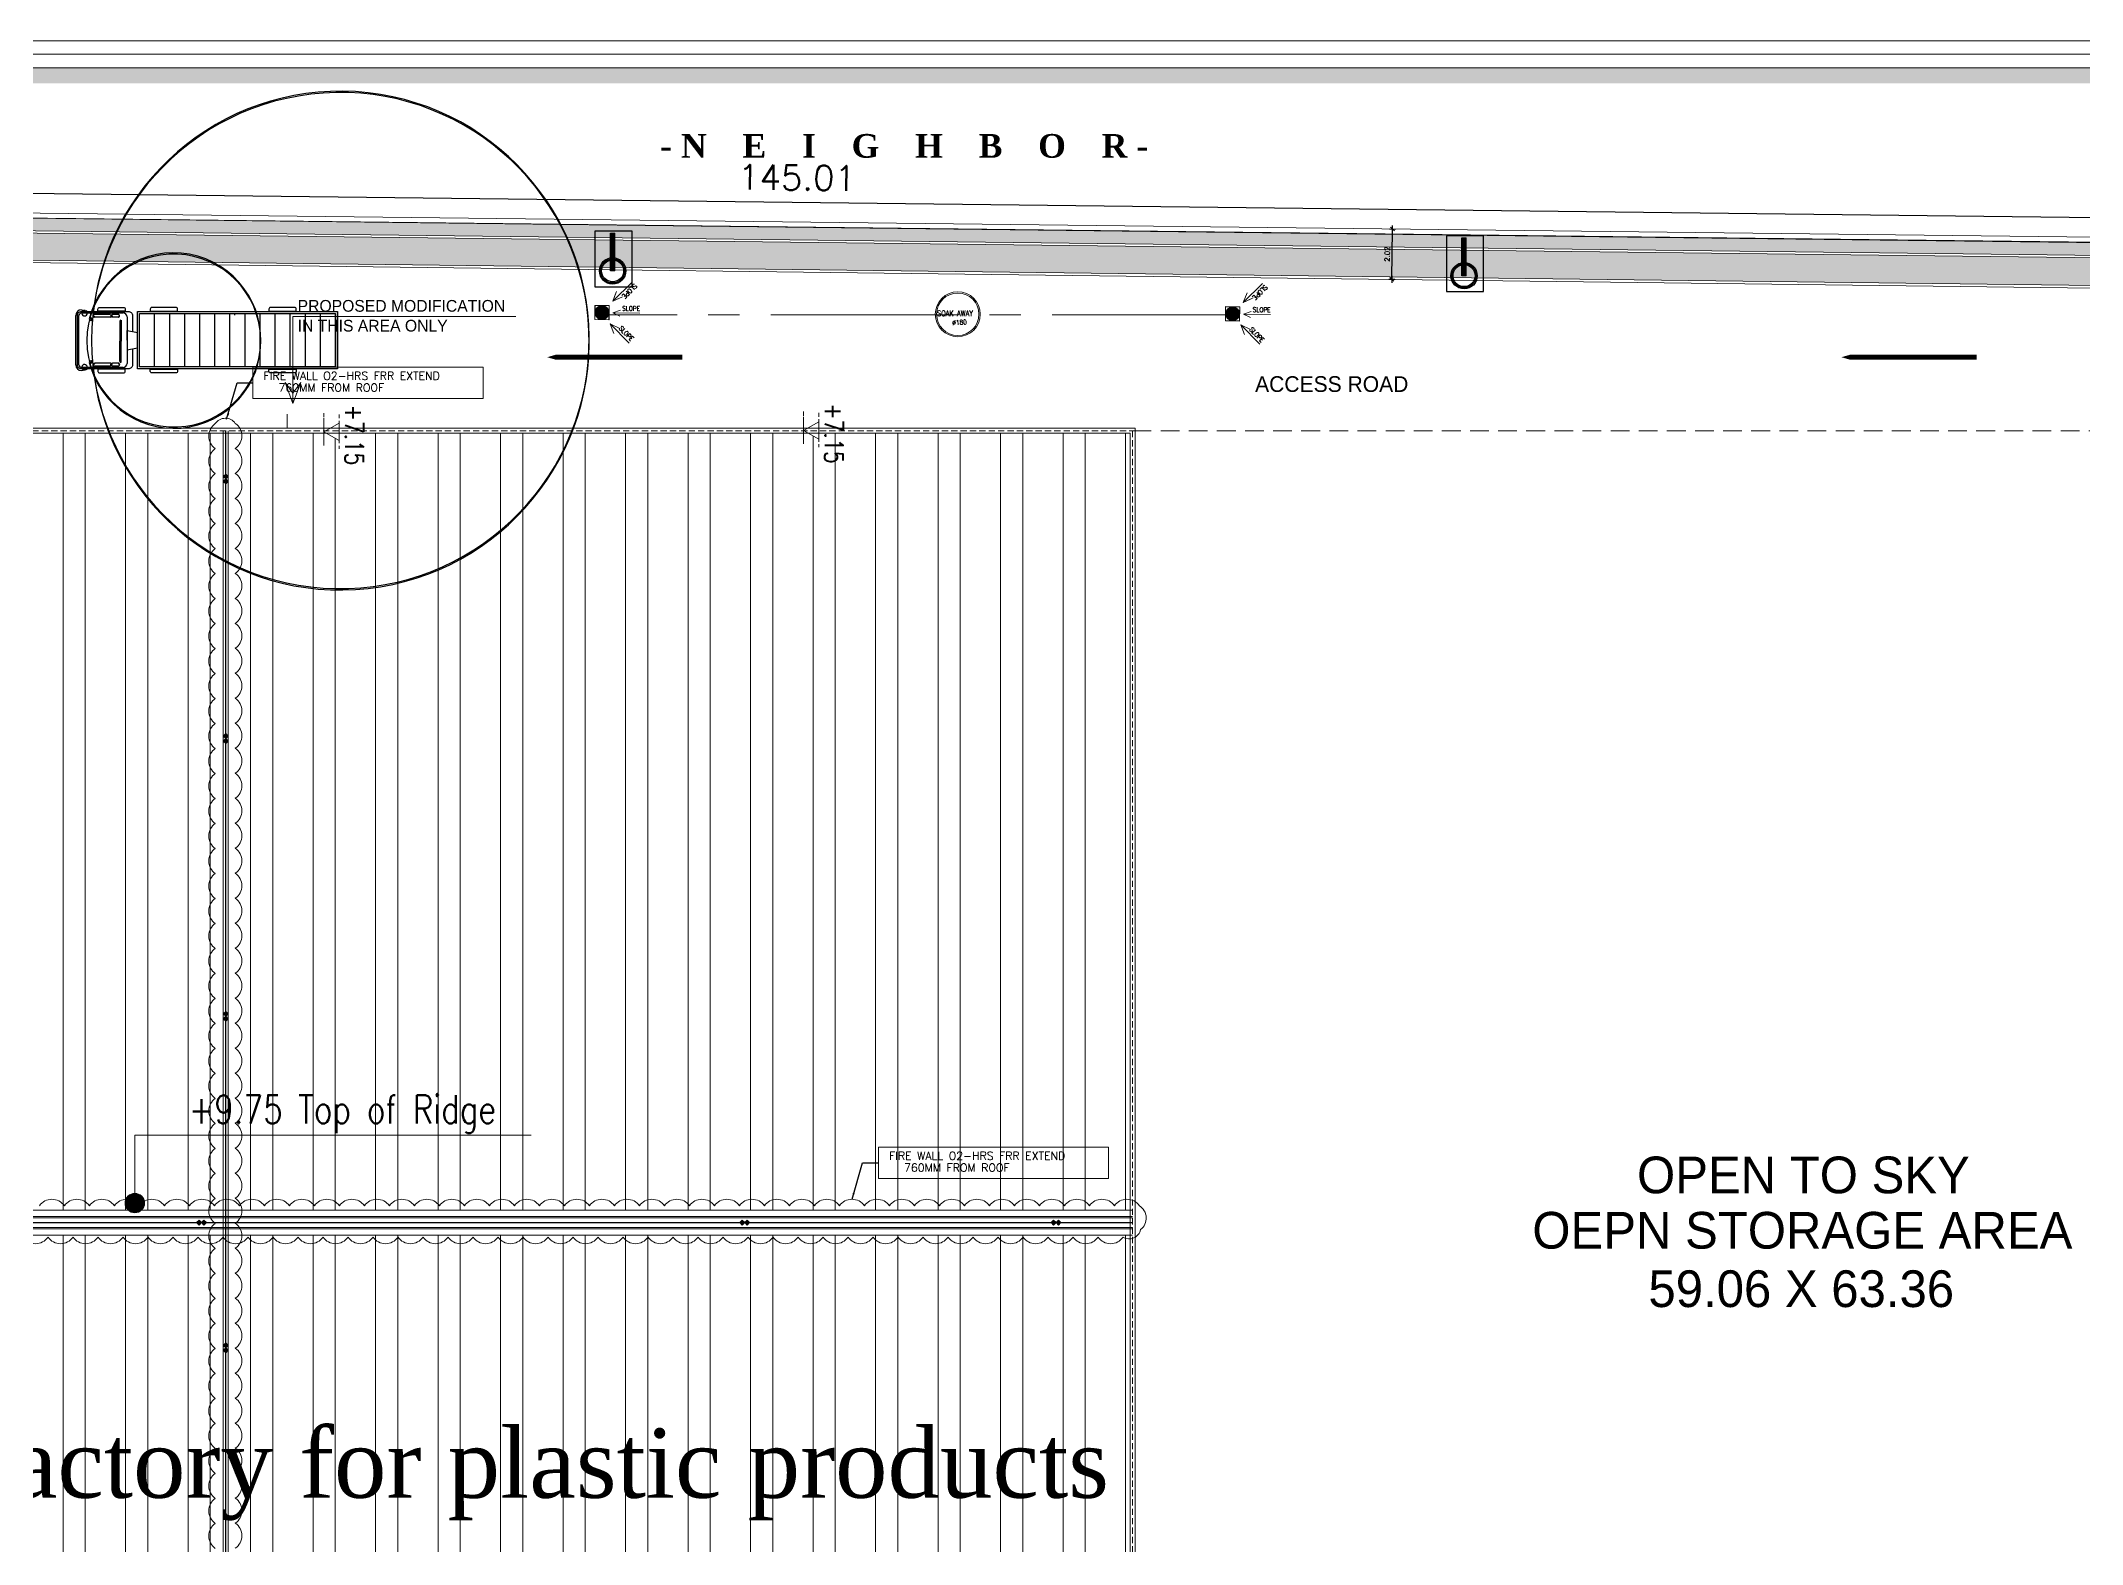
# Model space of a CAD drawing. Header units: inches. Extents: x -68096 to 69834, y -16833 to 17650.
# Drawn here: x 810.8 to 892.5, y 365.9 to 426.1 of the extents above; entities that cross this region are included whole.
import ezdxf
from ezdxf.enums import TextEntityAlignment as Align

# ---------------------------------------------------------------- set-up
doc = ezdxf.new("R2010")
doc.units = ezdxf.units.IN
doc.header["$MEASUREMENT"] = 0
doc.linetypes.add('CENTER2', pattern=[1.125, 0.75, -0.125, 0.125, -0.125])
doc.linetypes.add('HIDDEN', pattern=[0.375, 0.25, -0.125])
for name, color, linetype in [('-FR-TEXT', 1, 'Continuous'), ('02910CR', 4, 'Continuous'), ('A-TEXT', 3, 'Continuous'), ('A_FIXTURE', 9, 'Continuous'), ('A_ROOM_NAME', 2, 'Continuous'), ('DIEN HOA', 111, 'Continuous'), ('DIM18', 40, 'Continuous'), ('Hatch', 8, 'Continuous'), ('LEVEL', 1, 'Continuous'), ('LIGHT', 4, 'Continuous'), ('SEC1', 3, 'Continuous'), ('TEXT', 23, 'Continuous'), ('TILES', 1, 'Continuous'), ('W', 7, 'Continuous'), ('WALL2', 2, 'Continuous'), ('WIN', 1, 'Continuous')]:
    doc.layers.add(name, color=color, linetype=linetype)
for name, color, linetype, lineweight in [('FIRE EMERGENCY LIGHT', 211, 'Continuous', 30), ('FPS', 172, 'Continuous', 60), ('PEN30', 35, 'Continuous', 13), ('PEN45', 7, 'Continuous', 50), ('WALL', 41, 'Continuous', 40)]:
    doc.layers.add(name, color=color, linetype=linetype, lineweight=lineweight)
doc.styles.add('Browallia', font='')
doc.styles.add('POLE', font='timesbd.ttf', dxfattribs={"height": 0.225})
doc.styles.add('ROMANS', font='romans.shx')
doc.styles.get("Standard").update_dxf_attribs({"font": 'arial.ttf'})
doc.styles.add('STYLE4', font='times.ttf')
doc.styles.add('STYLE6', font='romanc.shx', dxfattribs={"width": 0.6})
doc.styles.get('Browallia').set_extended_font_data('BrowalliaUPC')
doc.dimstyles.new('100', dxfattribs={"dimtxt": 0.2, "dimasz": 0.035, "dimexe": 0, "dimexo": 0, "dimgap": 0.1, "dimtad": 1, "dimzin": 0, "dimdsep": 46, "dimtxsty": 'ROMANS', "dimblk": 'J2', "dimblk1": 'J2', "dimblk2": 'J2', "dimsah": 1, "dimcen": 0, "dimse1": 1, "dimse2": 1, "dimclrd": 1, "dimclre": 1, "dimclrt": 6, "dimadec": 0, "dimazin": 0, "dimtfac": 0.9, "dimtix": 1, "dimtmove": 2, "dimatfit": 3, "dimldrblk": 'J2', "dimfxl": 1, "dimtolj": 1, "dimtzin": 0, "dimarcsym": 0})
doc.dimstyles.get("Standard").update_dxf_attribs({"dimtxt": 0.18, "dimasz": 0.18, "dimexe": 0.18, "dimexo": 0.0625, "dimgap": 0.09, "dimtad": 0, "dimtih": 1, "dimtoh": 1, "dimdec": 4, "dimzin": 0, "dimdsep": 46, "dimtxsty": 'Standard', "dimcen": 0.09, "dimadec": 0, "dimazin": 0, "dimtfac": 1, "dimtdec": 4, "dimtofl": 0, "dimtmove": 0, "dimatfit": 3, "dimfxl": 1, "dimtolj": 1, "dimtzin": 0, "dimarcsym": 0})
pattern_1 = [(90, (-62.3858, -354.2133), (-2.5, 4e-16), []), (90, (-63.2697, -353.3294), (-2.5, 4e-16), [])]

# ---------------------------------------------------------------- blocks, each defined once
blk = doc.blocks.new('rfffff')
at = {"layer": 'W', "linetype": 'ByBlock', "lineweight": 18, "ltscale": 100}
h = blk.add_hatch(dxfattribs=at)
h.set_pattern_fill('LINE', color=256, scale=0.011615, angle=224.30031, style=0)
h.set_pattern_definition([(224.300307, (239663.13444, 378730.593538), (0.025755315, -0.0263921688), [])])
h.paths.add_polyline_path([(239962.26, 378588.355, 1), (239962.253, 378587.792, 1)])
for p, q in [((239962.283, 378589.591), (239962.271, 378588.506)), ((239961.039, 378589.276), (239961.799, 378588.502)), ((239961.8, 378588.501), (239961.414, 378588.655)), ((239961.798, 378588.501), (239961.509, 378588.617)), ((239961.8, 378588.501), (239961.62, 378588.894)), ((239961.798, 378588.501), (239961.664, 378588.796)), ((239962.272, 378588.506), (239962.165, 378588.813)), ((239962.272, 378588.506), (239962.4, 378588.79)), ((239962.7, 378588.403), (239962.888, 378588.793)), ((239962.7, 378588.403), (239963.088, 378588.55)), ((239963.476, 378589.163), (239962.701, 378588.404))]:
    blk.add_line(p, q, dxfattribs=at)
for points in [[(239962.538, 378587.785), (239961.968, 378587.792), (239961.975, 378588.362), (239962.545, 378588.355)], [(239962.534, 378587.789), (239961.972, 378587.796), (239961.979, 378588.358), (239962.541, 378588.351)]]:
    blk.add_lwpolyline(points, close=True, dxfattribs=at)
blk.add_circle((239962.256, 378588.074), 0.281, dxfattribs=at)
at = {"layer": 'W', "linetype": 'ByBlock', "lineweight": 18, "ltscale": 100, "style": 'STYLE6', "width": 0.8}
for rotation, p in [(314.4528, (239961.082, 378589.363)), (89.35267, (239962.184, 378588.879)), (44.35267, (239962.903, 378588.729))]:
    blk.add_text('SLOPE', height=0.1899, rotation=rotation, dxfattribs=at).set_placement(p)
blk = doc.blocks.new('J2')
for p, q in [((-4, 0), (0, 0)), ((-2.19, -2.19), (2.15, 2.15)), ((0, 3.53), (0, -3.59)), ((0, 0), (3.82, 0))]:
    blk.add_line(p, q)
blk = doc.blocks.new('*D23')
at = {"color": 1, "lineweight": -2, "transparency": 16777216}
blk.add_line((864.881, 416.565), (864.904, 418.512), dxfattribs=at)
at = {"layer": 'Defpoints', "color": 0, "transparency": 16777216}
for p in [(864.905, 418.547), (865.485, 418.54), (865.462, 416.523)]:
    blk.add_point(p, dxfattribs=at)
at = {"color": 1, "lineweight": -2, "transparency": 16777216, "xscale": 0.035, "yscale": 0.035, "zscale": 0.035}
for p, rotation in [((864.905, 418.547), 89.32737826545343), ((864.881, 416.53), 269.3273782654534)]:
    blk.add_blockref('J2', p, dxfattribs=dict(at, rotation=rotation))
at = {"color": 6, "lineweight": 0, "transparency": 16777216, "insert": (864.693, 417.541), "char_height": 0.2, "attachment_point": 5, "rotation": 89.32738, "style": 'ROMANS'}
blk.add_mtext('\\A1;2.02', dxfattribs=at)
blk = doc.blocks.new('DFGDFGG')
at = {"layer": 'LIGHT', "linetype": 'Continuous'}
for p, q in [((240239.828, 378686.424), (240241.339, 378686.424)), ((240239.828, 378686.246), (240239.828, 378686.424)), ((240239.828, 378686.379), (240241.339, 378686.379)), ((240239.828, 378686.335), (240241.339, 378686.335)), ((240239.828, 378686.29), (240241.339, 378686.29)), ((240239.828, 378686.246), (240241.339, 378686.246)), ((240241.339, 378686.424), (240241.339, 378686.246))]:
    blk.add_line(p, q, dxfattribs=at)
blk.add_lwpolyline([(240241.417, 378685.558), (240241.417, 378687.042), (240239.192, 378687.042), (240239.192, 378685.558)], close=True, dxfattribs=at)
for radius in [0.528, 0.483, 0.439]:
    blk.add_circle((240239.828, 378686.335), radius, dxfattribs=at)
at = {"layer": 'WALL2', "linetype": 'Continuous'}
blk.add_line((240241.109, 378686.424), (240241.109, 378686.246), dxfattribs=at)
blk = doc.blocks.new('*D20')
at = {"color": 1, "lineweight": -2, "transparency": 16777216}
blk.add_line((913.402, 418.752), (768.753, 420.45), dxfattribs=at)
at = {"layer": 'Defpoints', "color": 0, "transparency": 16777216}
for p in [(768.578, 420.452), (768.568, 419.678), (913.568, 417.975)]:
    blk.add_point(p, dxfattribs=at)
at = {"color": 1, "lineweight": -2, "transparency": 16777216, "xscale": 0.175, "yscale": 0.175, "zscale": 0.175}
for p, rotation in [((768.578, 420.452), 179.3273782654546), ((913.577, 418.75), 359.3273782654546)]:
    blk.add_blockref('J2', p, dxfattribs=dict(at, rotation=rotation))
at = {"color": 6, "lineweight": 0, "transparency": 16777216, "insert": (841.089, 420.601), "char_height": 1, "attachment_point": 5, "rotation": 359.32738, "style": 'ROMANS'}
blk.add_mtext('\\A1;145.01', dxfattribs=at)
blk = doc.blocks.new('CONTAINER')
at = {"layer": '02910CR'}
for p, q in [((-5561, -987), (-5561, 987)), ((-5436, -987), (-5436, 987)), ((-5334, 1214), (-5200, 1191)), ((-5334, 1089), (-3674, 1089)), ((-5175, 1183), (-5098, 1150)), ((-4962, 890), (-4926, 876)), ((-4852, 958), (-4828, 924)), ((-4166, 917), (-4817, 917)), ((-4189, 1035), (-4797, 1035)), ((-4175, 1024), (-4153, 935)), ((-4120, 1020), (-4107, 929)), ((-3873, 1035), (-4106, 1035)), ((-3843, 917), (-4093, 917)), ((-3830, 927), (-3816, 967)), ((-3514, 929), (-3514, -929)), ((4820, 1068), (4820, -1068)), ((-3807, 765), (-3807, -43)), ((-3767, 813), (-3800, 781)), ((-3748, 805), (-3748, -43)), ((-3807, -852), (-3807, -43)), ((-3748, -892), (-3748, -43)), ((-3674, -1089), (-5334, -1089)), ((-5334, -1214), (-5200, -1191)), ((-5175, -1183), (-5098, -1150)), ((-4962, -921), (-4926, -906)), ((-4852, -958), (-4828, -924)), ((-4166, -917), (-4817, -917)), ((-4189, -1035), (-4797, -1035)), ((-4175, -1024), (-4153, -935)), ((-4120, -1020), (-4107, -929)), ((-3873, -1035), (-4106, -1035)), ((-3843, -917), (-4093, -917)), ((-3830, -927), (-3816, -967)), ((-3767, -900), (-3800, -868))]:
    blk.add_line(p, q, dxfattribs=at)
at = {"layer": '02910CR', "color": 124}
for p, q in [((-3015, 1068), (4820, 1068)), ((-3015, -1068), (-3015, 1068)), ((-2412, -1068), (-2412, 1068)), ((-1809, -1068), (-1809, 1068)), ((-1206, -1068), (-1206, 1068)), ((-603, -1068), (-603, 1068)), ((0, -1068), (0, 1068)), ((603, -1068), (603, 1068)), ((1206, -1068), (1206, 1068)), ((1809, -1068), (1809, 1068)), ((2412, -1068), (2412, 1068)), ((3015, -1068), (3015, 1068)), ((3618, -1068), (3618, 1068)), ((4221, -1068), (4221, 1068)), ((4824, -1068), (4824, 1068)), ((4820, -1068), (-3015, -1068))]:
    blk.add_line(p, q, dxfattribs=at)
at = {"layer": '02910CR'}
for points in [[(-5497, -987), (-5497, 987, -0.414214), (-5334, 1150), (-3460, 1150, -0.414214), (-3297, 987), (-3297, 343, -0.414214)], [(-3297, -343), (-3297, -987, -0.414214), (-3460, -1150), (-5334, -1150, -0.414214), (-5497, -987)]]:
    blk.add_lwpolyline(points, format="xyb", dxfattribs=at)
for points in [[(-4680, 1162), (-4680, 1245, -0.414214), (-4616, 1309), (-3652, 1309, -0.414214), (-3589, 1245), (-3589, 1162)], [(-1495, 1162), (-1495, 1245, 0.414214), (-1559, 1309), (-2523, 1309, 0.414214), (-2587, 1245), (-2587, 1162)], [(3256, 1162), (3256, 1245, 0.414214), (3192, 1309), (2228, 1309, 0.414214), (2164, 1245), (2164, 1162)], [(-4680, -1162), (-4680, -1245, 0.414214), (-4616, -1309), (-3652, -1309, 0.414214), (-3589, -1245), (-3589, -1162)], [(-1495, -1162), (-1495, -1245, -0.414214), (-1559, -1309), (-2523, -1309, -0.414214), (-2587, -1245), (-2587, -1162)], [(3256, -1162), (3256, -1245, -0.414214), (3192, -1309), (2228, -1309, -0.414214), (2164, -1245), (2164, -1162)]]:
    blk.add_lwpolyline(points, format="xyb", close=True, dxfattribs=at)
blk.add_lwpolyline([(-3097, 1150), (4903, 1150), (4903, -1150), (-3097, -1150)], close=True, dxfattribs=at)
for points in [[(-3514, 0), (-3514, 383), (-3097, 305)], [(-3514, 0), (-3514, -383), (-3097, -305)]]:
    blk.add_lwpolyline(points, dxfattribs=at)
for centre, radius, start, end in [((-5334, 987), 227, 90, 180), ((-5334, 987), 102, 90, 180), ((-5219, 1081), 111, 66.71707, 80.13418), ((-1644, 11), 3484, 165.89193, 180.42573), ((-4979, 849), 44.8, 67.62651, 165.89193), ((5019, 11), 9952, 175.27445, 180.14905), ((-4943, 834), 44.8, 355.27445, 67.62651), ((-4811, 987), 50.1, 72.86047, 215.86073), ((-4817, 931), 14.1, 214.31398, 270), ((-4189, 1021), 14.1, 10.81399, 90), ((-4166, 931), 14.1, 270, 14.43917), ((-4106, 1021), 14.1, 90, 186.04724), ((-4093, 931), 14.1, 188.12711, 270), ((-3873, 977), 58.4, 349.93417, 90), ((-3843, 931), 14.1, 270, 340.32814), ((-3674, 929), 160, 0, 90), ((-3785, 765), 21.5, 133.97926, 180), ((-3759, 805), 10.9, 0, 133.97926), ((-1644, -41), 3484, 179.57427, 194.10807), ((5019, -41), 9952, 179.85095, 184.72555), ((-5334, -987), 227, 180, 270), ((-5334, -987), 102, 180, 270), ((-5219, -1081), 111, 279.86582, 293.28293), ((-4979, -880), 44.8, 194.10807, 292.37349), ((-4943, -865), 44.8, 292.37349, 4.72555), ((-4811, -987), 50.1, 144.13927, 287.13953), ((-4817, -931), 14.1, 90, 145.68602), ((-4189, -1021), 14.1, 270, 349.18601), ((-4166, -931), 14.1, 345.56083, 90), ((-4106, -1021), 14.1, 173.95276, 270), ((-4093, -931), 14.1, 90, 171.87289), ((-3873, -977), 58.4, 270, 10.06583), ((-3843, -931), 14.1, 19.67186, 90), ((-3785, -852), 21.5, 180, 226.02074), ((-3759, -892), 10.9, 226.02074, 0), ((-3674, -929), 160, 270, 360)]:
    blk.add_arc(centre, radius, start, end, dxfattribs=at)
blk = doc.blocks.new('A$C60917B04')
at = {"layer": 'DIEN HOA', "xscale": 0.5000000237487257, "yscale": 0.4999999946448952, "zscale": 0.5}
blk.add_blockref('CONTAINER', (2781, 654), dxfattribs=at)

msp = doc.modelspace()

# ---------------------------------------------------------------- hatches: boundary and pattern name
at = {"lineweight": 0, "true_color": 0x636466}
h = msp.add_hatch(dxfattribs=at)
h.set_pattern_fill('STEEL', color=251, scale=20, angle=45)
h.set_pattern_definition(pattern_1)
h.paths.add_polyline_path([(854.4082, 410.37368), (841.9556, 410.37368), (841.9556, 410.14422), (841.54974, 410.37368), (822.7686, 410.37368), (822.7686, 410.08422), (822.25662, 410.37368), (780.80726, 410.37368), (780.80726, 409.95241), (780.06213, 410.37368), (778.72845, 410.37368), (778.72845, 379.2948), (814.32925, 379.2948, -0.20371461), (814.20969, 379.57607, -1), (814.99096, 379.57607, -0.20371461), (814.8714, 379.2948), (854.4082, 379.2948)])
h.paths.add_polyline_path([(784.32935, 376.56861), (784.32935, 381.02099), (782.82935, 381.02099), (782.82935, 376.56861)], flags=9)
h.paths.add_polyline_path([(814.31833, 401.49023), (818.81833, 401.49023), (818.81833, 402.99023), (814.31833, 402.99023)], flags=24)
h.paths.add_polyline_path([(842.01308, 411.79686), (842.01308, 408.93327), (843.11716, 408.93327), (843.11716, 411.79686)], flags=9)
h.paths.add_polyline_path([(822.82608, 411.73686), (822.82608, 408.87327), (823.93016, 408.87327), (823.93016, 411.73686)], flags=9)
h.paths.add_polyline_path([(780.86475, 411.60505), (780.86475, 408.74146), (781.96883, 408.74146), (781.96883, 411.60505)], flags=9)
h.paths.add_polyline_path([(815.52064, 381.9954), (830.28271, 381.9954), (830.28271, 384.2782), (815.52064, 384.2782)], flags=24)
h = msp.add_hatch(dxfattribs=at)
h.set_pattern_fill('STEEL', color=251, scale=20, angle=45)
h.set_pattern_definition(pattern_1)
h.paths.add_polyline_path([(854.4082, 378.2948), (778.72845, 378.2948), (778.72845, 347.21592), (792.1808, 347.21592), (792.77342, 347.55096), (792.77342, 347.21592), (832.03744, 347.21592), (832.63007, 347.55096), (832.63007, 347.21592), (854.4082, 347.21592)])
h.paths.add_polyline_path([(784.32935, 376.56861), (784.32935, 381.02099), (782.82935, 381.02099), (782.82935, 376.56861)], flags=9)
h.paths.add_polyline_path([(782.00728, 365.96836), (853.69905, 365.96836), (853.69905, 371.56846), (782.00728, 371.56846)], flags=24)
h.paths.add_polyline_path([(792.8309, 348.51092), (792.8309, 345.64732), (793.93498, 345.64732), (793.93498, 348.51092)], flags=9)
h.paths.add_polyline_path([(832.68755, 348.51092), (832.68755, 345.64732), (833.79163, 345.64732), (833.79163, 348.51092)], flags=9)
at = {"layer": 'FIRE EMERGENCY LIGHT', "lineweight": 0, "true_color": 0x636466}
for points in [[(818.23612, 408.54576), (818.13807, 408.64382), (818.23612, 408.74187), (818.33418, 408.64382)], [(818.23612, 408.34966), (818.33418, 408.44771), (818.23612, 408.54576), (818.13807, 408.44771)], [(818.23612, 398.1596), (818.13807, 398.25766), (818.23612, 398.35571), (818.33418, 398.25766)], [(818.23612, 397.9635), (818.33418, 398.06155), (818.23612, 398.1596), (818.13807, 398.06155)], [(818.23612, 387.04914), (818.13807, 387.14719), (818.23612, 387.24525), (818.33418, 387.14719)], [(818.23612, 386.85303), (818.33418, 386.95108), (818.23612, 387.04914), (818.13807, 386.95108)], [(817.07171, 378.79478), (817.16976, 378.69672), (817.26781, 378.79478), (817.16976, 378.89283)], [(817.26781, 378.79478), (817.36587, 378.89283), (817.46392, 378.79478), (817.36587, 378.69672)], [(838.80002, 378.79478), (838.89807, 378.69672), (838.99612, 378.79478), (838.89807, 378.89283)], [(838.99612, 378.79478), (839.09418, 378.89283), (839.19223, 378.79478), (839.09418, 378.69672)], [(851.25342, 378.79478), (851.35147, 378.69672), (851.44953, 378.79478), (851.35147, 378.89283)], [(851.44953, 378.79478), (851.54758, 378.89283), (851.64563, 378.79478), (851.54758, 378.69672)], [(818.23612, 373.78429), (818.13807, 373.88235), (818.23612, 373.9804), (818.33418, 373.88235)], [(818.23612, 373.58819), (818.33418, 373.68624), (818.23612, 373.78429), (818.13807, 373.68624)]]:
    msp.add_hatch(color=251, dxfattribs=at).paths.add_polyline_path(points)
at = {"layer": 'Hatch', "linetype": 'ByBlock', "lineweight": 0, "ltscale": 0.4, "true_color": 0x636466}
h = msp.add_hatch(dxfattribs=at)
h.set_pattern_fill('AR-HBONE', color=251, scale=0.03, angle=-90, style=0)
h.set_pattern_definition([(315, (-377701.33925, 240303.53826), (0.169705627485, 0), [0.36, -0.12]), (45, (-377701.2544, 240303.45341), (0.169705627485, 0), [0.36, -0.12])])
h.paths.add_polyline_path([(769.26972, 418.96825), (901.14217, 417.39423), (901.21534, 417.64506), (901.25184, 417.90215), (768.76845, 419.47543), (768.7659, 407.87277), (769.27104, 407.87266)])
at = {"layer": 'LEVEL', "lineweight": 0, "true_color": 0x636466}
msp.add_hatch(color=251, dxfattribs=at).paths.add_polyline_path([(814.20969, 379.57607, -1), (814.99096, 379.57607, -1)])
at = {"layer": 'SEC1', "lineweight": 0, "true_color": 0x636466}
h = msp.add_hatch(dxfattribs=at)
h.set_pattern_fill('GRASS', color=251, scale=0.1, angle=-90, style=0)
h.set_pattern_definition([(360, (-377701.33925, 240303.53826), (0.0707106781, 0.0707106781), [0.01875, -0.1226713563]), (315, (-377701.33925, 240303.53826), (0.070710678119, 0.070710678119), [0.01875, -0.08125]), (45, (-377701.33925, 240303.53826), (-0.070710678119, 0.070710678119), [0.01875, -0.08125])])
h.paths.add_polyline_path([(774.63607, 417.74467), (899.55224, 416.20802), (899.78865, 416.23941), (900.10343, 416.33244), (900.36912, 416.46363), (900.7195, 416.7366), (900.94492, 417.0098), (901.10175, 417.29446), (769.36996, 418.86682), (769.36996, 418.22427), (774.63607, 418.22402)])
at = {"layer": 'WIN', "linetype": 'Continuous', "lineweight": 0}
h = msp.add_hatch(color=86, dxfattribs=at)
h.paths.add_polyline_path([(753.52048, 424.99869), (753.52048, 276.80128), (963.30992, 276.80128), (963.30992, 424.99869)])
h.paths.add_polyline_path([(922.89008, 424.37321), (922.89008, 277.45635), (962.68444, 277.45635), (962.68444, 424.37321)], flags=16)
h.paths.add_polyline_path([(922.26459, 277.45635), (754.14633, 277.45635), (754.14633, 424.37321), (922.26459, 424.37321)], flags=16)
h = msp.add_hatch(color=7, dxfattribs=at)
h.paths.add_polyline_path([(753.52048, 424.99869), (753.52048, 276.80128), (963.30992, 276.80128), (963.30992, 424.99869)])
h.paths.add_polyline_path([(922.89008, 424.37321), (922.89008, 277.45635), (962.68444, 277.45635), (962.68444, 424.37321)], flags=16)
h.paths.add_polyline_path([(922.26459, 277.45635), (754.14633, 277.45635), (754.14633, 424.37321), (922.26459, 424.37321)], flags=16)

# ---------------------------------------------------------------- linework, layer by layer
at = {"color": 251, "lineweight": 0, "true_color": 0x636466}
for p, q in [((820.92617, 411.56523), (820.92617, 415.04883)), ((820.92617, 415.04883), (829.83948, 415.04883)), ((820.92617, 411.56523), (820.61209, 412.39857)), ((820.61209, 412.39857), (820.92617, 411.97797)), ((820.92617, 411.56523), (821.24025, 412.39857)), ((821.24025, 412.39857), (820.92617, 411.97797)), ((818.13612, 410.47368), (818.13612, 347.21592)), ((818.33612, 410.47368), (818.33612, 347.21592)), ((854.5082, 378.7948), (778.56845, 378.7948)), ((854.5082, 378.7948), (778.56845, 378.7948))]:
    msp.add_line(p, q, dxfattribs=at)
at = {"color": 1, "lineweight": 0}
msp.add_line((820.69294, 411.1392), (820.69294, 410.57368), dxfattribs=at)
at = {"color": 251, "linetype": 'HIDDEN', "lineweight": 0, "ltscale": 3, "true_color": 0x636466}
msp.add_line((854.5082, 410.47368), (907.5682, 410.47368), dxfattribs=at)
at = {"color": 251, "lineweight": 0, "true_color": 0x636466}
for points in [[(913.5682, 417.97549), (913.5682, 337.9705), (768.56845, 339.6728), (768.56845, 419.67779), (913.5682, 417.97549)], [(769.26972, 403.87266), (769.26972, 418.96825), (901.14217, 417.39423), (901.21534, 417.64506), (901.25184, 417.90215), (768.76845, 419.47543), (768.75767, 370.57171)], [(768.76845, 369.61773), (768.76845, 419.47543), (913.3682, 417.77783), (913.3682, 338.17286), (768.76845, 339.87047), (768.76845, 362.11773)], [(768.96845, 419.47543), (913.5682, 417.77783), (913.5682, 338.17286), (768.96845, 339.87047), (768.96845, 362.11773)], [(769.26972, 403.87266), (769.26972, 418.96825), (901.14217, 417.39423)], [(769.36996, 418.22441), (769.36996, 418.86682), (901.10175, 417.29446)], [(769.36996, 418.22441), (769.36996, 418.86682), (901.10175, 417.29446), (900.94492, 417.0098), (900.7195, 416.7366), (900.36912, 416.46363), (900.10343, 416.33244), (899.78865, 416.23941), (899.55224, 416.20802), (774.63607, 417.74467), (774.63607, 418.22417)], [(774.63607, 418.22417), (774.63607, 417.74467), (899.55224, 416.20802)], [(774.63607, 418.22414), (774.63607, 417.64325), (899.44086, 416.10459)]]:
    msp.add_lwpolyline(points, dxfattribs=at)
for points, format in [([(831.09536, 413.41627, 0, 1.64236, 0), (833.91567, 413.41627, 0.2, 0.2, 0), (836.50165, 413.41627, 0.2, 0.2, 0)], "xyseb"), ([(882.86438, 413.41627, 0, 1.64236, 0), (885.68469, 413.41627, 0.2, 0.2, 0), (888.27067, 413.41627, 0.2, 0.2, 0)], "xyseb"), ([(818.61856, 365.7695, 0.52056705), (818.61856, 366.7695, 0.52056705), (818.61856, 367.7695, 0.52056705), (818.61856, 368.7695, 0.52056705), (818.61856, 369.7695, 0.52056705), (818.61856, 370.7695, 0.52056705), (818.61856, 371.7695, 0.52056705), (818.61856, 372.7695, 0.52056705), (818.61856, 373.7695, 0.52056705), (818.61856, 374.7695, 0.52056705), (818.61856, 375.7695, 0.52056705), (818.61856, 376.7695, 0.52056705), (818.61856, 377.7695, 0.52056705), (818.61856, 378.7695, 0.52056705), (818.61856, 379.7695, 0.52056705), (818.61856, 380.7695, 0.52056705), (818.61856, 381.7695, 0.52056705), (818.61856, 382.7695, 0.52056705), (818.61856, 383.7695, 0.52056705), (818.61856, 384.7695, 0.52056705), (818.61856, 385.7695, 0.52056705), (818.61856, 386.7695, 0.52056705), (818.61856, 387.7695, 0.52056705), (818.61856, 388.7695, 0.52056705), (818.61856, 389.7695, 0.52056705), (818.61856, 390.7695, 0.52056705), (818.61856, 391.7695, 0.52056705), (818.61856, 392.7695, 0.52056705), (818.61856, 393.7695, 0.52056705), (818.61856, 394.7695, 0.52056705), (818.61856, 395.7695, 0.52056705), (818.61856, 396.7695, 0.52056705), (818.61856, 397.7695, 0.52056705), (818.61856, 398.7695, 0.52056705), (818.61856, 399.7695, 0.52056705), (818.61856, 400.7695, 0.52056705), (818.61856, 401.7695, 0.52056705), (818.61856, 402.7695, 0.52056705), (818.61856, 403.7695, 0.52056705), (818.61856, 404.7695, 0.52056705), (818.61856, 405.7695, 0.52056705), (818.61856, 406.7695, 0.52056705), (818.61856, 407.7695, 0.52056705), (818.61856, 408.7695, 0.52056705), (818.61856, 409.7695, 0.52056705), (818.61856, 410.7695, 0.52056705), (817.81494, 410.76115, 0.52056705), (817.81494, 409.76115, 0.52056705), (817.81494, 408.76115, 0.52056705), (817.81494, 407.76115, 0.52056705), (817.81494, 406.76115, 0.52056705), (817.81494, 405.76115, 0.52056705), (817.81494, 404.76115, 0.52056705), (817.81494, 403.76115, 0.52056705), (817.81494, 402.76115, 0.52056705), (817.81494, 401.76115, 0.52056705), (817.81494, 400.76115, 0.52056705), (817.81494, 399.76115, 0.52056705), (817.81494, 398.76115, 0.52056705), (817.81494, 397.76115, 0.52056705), (817.81494, 396.76115, 0.52056705), (817.81494, 395.76115, 0.52056705), (817.81494, 394.76115, 0.52056705), (817.81494, 393.76115, 0.52056705), (817.81494, 392.76115, 0.52056705), (817.81494, 391.76115, 0.52056705), (817.81494, 390.76115, 0.52056705), (817.81494, 389.76115, 0.52056705), (817.81494, 388.76115, 0.52056705), (817.81494, 387.76115, 0.52056705), (817.81494, 386.76115, 0.52056705), (817.81494, 385.76115, 0.52056705), (817.81494, 384.76115, 0.52056705), (817.81494, 383.76115, 0.52056705), (817.81494, 382.76115, 0.52056705), (817.81494, 381.76115, 0.52056705), (817.81494, 380.76115, 0.52056705), (817.81494, 379.76115, 0.52056705), (817.81494, 378.76115, 0.52056705), (817.81494, 377.76115, 0.52056705), (817.81494, 376.76115, 0.52056705), (817.81494, 375.76115, 0.52056705), (817.81494, 374.76115, 0.52056705), (817.81494, 373.76115, 0.52056705), (817.81494, 372.76115, 0.52056705), (817.81494, 371.76115, 0.52056705), (817.81494, 370.76115, 0.52056705), (817.81494, 369.76115, 0.52056705), (817.81494, 368.76115, 0.52056705), (817.81494, 367.76115, 0.52056705), (817.81494, 366.76115, 0.52056705), (817.81494, 365.76115, 0.52056705)], "xyb"), ([(810.13117, 378.21054, 0.52056705), (811.13117, 378.21054, 0.52056705), (812.13117, 378.21054, 0.52056705), (813.13117, 378.21054, 0.52056705), (814.13117, 378.21054, 0.52056705), (815.13117, 378.21054, 0.52056705), (816.13117, 378.21054, 0.52056705), (817.13117, 378.21054, 0.52056705), (818.13117, 378.21054, 0.52056705), (819.13117, 378.21054, 0.52056705), (820.13117, 378.21054, 0.52056705), (821.13117, 378.21054, 0.52056705), (822.13117, 378.21054, 0.52056705), (823.13117, 378.21054, 0.52056705), (824.13117, 378.21054, 0.52056705), (825.13117, 378.21054, 0.52056705), (826.13117, 378.21054, 0.52056705), (827.13117, 378.21054, 0.52056705), (828.13117, 378.21054, 0.52056705), (829.13117, 378.21054, 0.52056705), (830.13117, 378.21054, 0.52056705), (831.13117, 378.21054, 0.52056705), (832.13117, 378.21054, 0.52056705), (833.13117, 378.21054, 0.52056705), (834.13117, 378.21054, 0.52056705), (835.13117, 378.21054, 0.52056705), (836.13117, 378.21054, 0.52056705), (837.13117, 378.21054, 0.52056705), (838.13117, 378.21054, 0.52056705), (839.13117, 378.21054, 0.52056705), (840.13117, 378.21054, 0.52056705), (841.13117, 378.21054, 0.52056705), (842.13117, 378.21054, 0.52056705), (843.13117, 378.21054, 0.52056705), (844.13117, 378.21054, 0.52056705), (845.13117, 378.21054, 0.52056705), (846.13117, 378.21054, 0.52056705), (847.13117, 378.21054, 0.52056705), (848.13117, 378.21054, 0.52056705), (849.13117, 378.21054, 0.52056705), (850.13117, 378.21054, 0.52056705), (851.13117, 378.21054, 0.52056705), (852.13117, 378.21054, 0.52056705), (853.13117, 378.21054, 0.52056705), (854.13117, 378.21054, 0.52056705), (854.8298, 378.51191, 0.52056705), (854.78513, 379.46723, 0.52056705), (853.78513, 379.46723, 0.52056705), (852.78513, 379.46723, 0.52056705), (851.78513, 379.46723, 0.52056705), (850.78513, 379.46723, 0.52056705), (849.78513, 379.46723, 0.52056705), (848.78513, 379.46723, 0.52056705), (847.78513, 379.46723, 0.52056705), (846.78513, 379.46723, 0.52056705), (845.78513, 379.46723, 0.52056705), (844.78513, 379.46723, 0.52056705), (843.78513, 379.46723, 0.52056705), (842.78513, 379.46723, 0.52056705), (841.78513, 379.46723, 0.52056705), (840.78513, 379.46723, 0.52056705), (839.78513, 379.46723, 0.52056705), (838.78513, 379.46723, 0.52056705), (837.78513, 379.46723, 0.52056705), (836.78513, 379.46723, 0.52056705), (835.78513, 379.46723, 0.52056705), (834.78513, 379.46723, 0.52056705), (833.78513, 379.46723, 0.52056705), (832.78513, 379.46723, 0.52056705), (831.78513, 379.46723, 0.52056705), (830.78513, 379.46723, 0.52056705), (829.78513, 379.46723, 0.52056705), (828.78513, 379.46723, 0.52056705), (827.78513, 379.46723, 0.52056705), (826.78513, 379.46723, 0.52056705), (825.78513, 379.46723, 0.52056705), (824.78513, 379.46723, 0.52056705), (823.78513, 379.46723, 0.52056705), (822.78513, 379.46723, 0.52056705), (821.78513, 379.46723, 0.52056705), (820.78513, 379.46723, 0.52056705), (819.78513, 379.46723, 0.52056705), (818.78513, 379.46723, 0.52056705), (817.78513, 379.46723, 0.52056705), (816.78513, 379.46723, 0.52056705), (815.78513, 379.46723, 0.52056705), (814.78513, 379.46723, 0.52056705), (813.78513, 379.46723, 0.52056705), (812.78513, 379.46723, 0.52056705), (811.78513, 379.46723, 0.52056705), (810.78513, 379.46723, 0.52056705)], "xyb")]:
    msp.add_lwpolyline(points, format=format, dxfattribs=at)
for points in [[(778.52845, 410.57368), (854.6082, 410.57368), (854.6082, 347.01592), (778.52845, 347.01592)], [(778.72845, 410.37368), (854.4082, 410.37368), (854.4082, 347.21592), (778.72845, 347.21592)]]:
    msp.add_lwpolyline(points, close=True, dxfattribs=at)
at = {"color": 251, "linetype": 'HIDDEN', "lineweight": 0, "true_color": 0x636466}
msp.add_lwpolyline([(854.5082, 410.47368), (854.5082, 347.11592), (778.62845, 347.11592), (778.62845, 410.47368)], close=True, dxfattribs=at)
at = {"layer": 'A_FIXTURE', "color": 251, "lineweight": 0, "true_color": 0x636466}
for p, q in [((822.15599, 410.97422), (822.15599, 409.88691)), ((822.15599, 410.97422), (822.15599, 409.88691)), ((841.34299, 411.03422), (841.34299, 409.94691)), ((841.34299, 411.03422), (841.34299, 409.94691))]:
    msp.add_line(p, q, dxfattribs=at)
for points in [[(822.7686, 410.77691), (822.7686, 410.08422), (822.15599, 410.43056), (822.7686, 410.77691)], [(822.7686, 410.77691), (822.7686, 410.08422), (822.15599, 410.43056), (822.7686, 410.77691)], [(841.9556, 410.83691), (841.9556, 410.14422), (841.34299, 410.49056), (841.9556, 410.83691)], [(841.9556, 410.83691), (841.9556, 410.14422), (841.34299, 410.49056), (841.9556, 410.83691)]]:
    msp.add_lwpolyline(points, dxfattribs=at)
at = {"layer": 'FIRE EMERGENCY LIGHT', "color": 251, "lineweight": 0, "true_color": 0x636466}
for points in [[(818.23612, 408.54576), (818.13807, 408.64382), (818.23612, 408.74187), (818.33418, 408.64382)], [(818.23612, 408.34966), (818.33418, 408.44771), (818.23612, 408.54576), (818.13807, 408.44771)], [(818.23612, 398.1596), (818.13807, 398.25766), (818.23612, 398.35571), (818.33418, 398.25766)], [(818.23612, 397.9635), (818.33418, 398.06155), (818.23612, 398.1596), (818.13807, 398.06155)], [(818.23612, 387.04914), (818.13807, 387.14719), (818.23612, 387.24525), (818.33418, 387.14719)], [(818.23612, 386.85303), (818.33418, 386.95108), (818.23612, 387.04914), (818.13807, 386.95108)], [(817.07171, 378.79478), (817.16976, 378.69672), (817.26781, 378.79478), (817.16976, 378.89283)], [(817.26781, 378.79478), (817.36587, 378.89283), (817.46392, 378.79478), (817.36587, 378.69672)], [(838.80002, 378.79478), (838.89807, 378.69672), (838.99612, 378.79478), (838.89807, 378.89283)], [(838.99612, 378.79478), (839.09418, 378.89283), (839.19223, 378.79478), (839.09418, 378.69672)], [(851.25342, 378.79478), (851.35147, 378.69672), (851.44953, 378.79478), (851.35147, 378.89283)], [(851.44953, 378.79478), (851.54758, 378.89283), (851.64563, 378.79478), (851.54758, 378.69672)], [(818.23612, 373.78429), (818.13807, 373.88235), (818.23612, 373.9804), (818.33418, 373.88235)], [(818.23612, 373.58819), (818.33418, 373.68624), (818.23612, 373.78429), (818.13807, 373.68624)]]:
    msp.add_lwpolyline(points, close=True, dxfattribs=at)
at = {"layer": 'FPS', "color": 251, "linetype": 'HIDDEN', "lineweight": 0, "ltscale": 1.2, "true_color": 0x636466, "const_width": 0.04831}
for points in [[(818.23612, 347.1955), (818.23612, 410.47368)], [(778.62845, 378.7948), (854.5082, 378.79381)]]:
    msp.add_lwpolyline(points, dxfattribs=at)
at = {"layer": 'LEVEL', "color": 251, "lineweight": 0, "true_color": 0x636466}
for p, q in [((814.60032, 379.96671), (814.60032, 382.2876)), ((814.60032, 382.2876), (830.45578, 382.2876))]:
    msp.add_line(p, q, dxfattribs=at)
msp.add_circle((814.60032, 379.57607), 0.39064, dxfattribs=at)
at = {"layer": 'PEN30', "color": 251, "lineweight": 0, "true_color": 0x636466}
for points in [[(819.32648, 413.01713), (828.53344, 413.01713), (828.53344, 411.76307), (819.32648, 411.76307)], [(844.34411, 381.81175), (853.55107, 381.81175), (853.55107, 380.55768), (844.34411, 380.55768)]]:
    msp.add_lwpolyline(points, close=True, dxfattribs=at)
at = {"layer": 'PEN45', "lineweight": 0}
msp.add_lwpolyline([(753.52048, 424.99869), (922.89008, 424.99869), (922.89008, 277.49458), (753.52048, 277.49458)], close=True, dxfattribs=at)
at = {"layer": 'TILES', "color": 251, "linetype": 'CENTER2', "lineweight": 0, "ltscale": 10, "true_color": 0x636466}
for points in [[(818.61093, 415.11224), (818.57061, 415.11224)], [(858.78987, 415.10604), (833.00123, 415.11002)]]:
    msp.add_lwpolyline(points, dxfattribs=at)
at = {"layer": 'W', "color": 251, "linetype": 'ByBlock', "lineweight": 0, "ltscale": 100, "true_color": 0x636466}
for radius in [0.9, 0.84846]:
    msp.add_circle((847.51783, 415.13521), radius, dxfattribs=at)
at = {"layer": 'WALL', "color": 251, "linetype": 'HIDDEN', "lineweight": 0, "ltscale": 0.6, "true_color": 0x636466}
for p, q in [((822.15599, 411.18078), (822.15599, 410.12362)), ((822.15599, 411.16741), (822.15599, 410.12362)), ((822.7686, 411.12705), (822.7686, 409.75362)), ((841.34299, 411.24078), (841.34299, 410.18362)), ((841.34299, 411.22741), (841.34299, 410.18362)), ((841.9556, 411.18705), (841.9556, 409.81362))]:
    msp.add_line(p, q, dxfattribs=at)
at = {"layer": 'WALL', "color": 251, "lineweight": 0, "true_color": 0x636466}
for p, q in [((778.56845, 379.2948), (854.5082, 379.2948)), ((778.56845, 379.0448), (854.5082, 379.0448)), ((778.56845, 378.9848), (854.5082, 378.9848)), ((778.56845, 378.7948), (854.5082, 378.7948)), ((778.56845, 378.6048), (854.5082, 378.6048)), ((778.56845, 378.5448), (854.5082, 378.5448)), ((778.56845, 378.2948), (854.5082, 378.2948))]:
    msp.add_line(p, q, dxfattribs=at)
at = {"layer": 'WIN', "color": 7, "linetype": 'Continuous', "lineweight": 0}
for points in [[(752.44464, 275.72544), (964.38576, 275.72544), (964.38576, 426.07453), (752.44464, 426.07453)], [(752.44464, 275.72544), (964.38576, 275.72544), (964.38576, 426.07453), (752.44464, 426.07453)], [(752.98256, 276.26336), (963.84784, 276.26336), (963.84784, 425.53661), (752.98256, 425.53661)], [(752.98256, 276.26336), (963.84784, 276.26336), (963.84784, 425.53661), (752.98256, 425.53661)], [(753.52048, 276.80128), (963.30992, 276.80128), (963.30992, 424.99869), (753.52048, 424.99869)], [(753.52048, 276.80128), (963.30992, 276.80128), (963.30992, 424.99869), (753.52048, 424.99869)]]:
    msp.add_lwpolyline(points, close=True, dxfattribs=at)

# ---------------------------------------------------------------- block references
at = {"color": 251, "lineweight": 0, "true_color": 0x636466}
for name, p, rotation in [('DFGDFGG', (379520.04694, -239822.95781), 89.99999999999997), ('DFGDFGG', (379554.10355, -239823.14989), 89.99999999999997), ('rfffff', (-377754.78621, 240377.45794), 270), ('rfffff', (-377729.56426, 240377.40853), 270)]:
    msp.add_blockref(name, p, dxfattribs=dict(at, rotation=rotation))
at = {"layer": 'DIEN HOA', "color": 251, "lineweight": 0, "true_color": 0x636466, "xscale": 0.002, "yscale": 0.002, "zscale": 0.002}
msp.add_blockref('A$C60917B04', (812.24101, 412.78841), dxfattribs=at)

# ---------------------------------------------------------------- texts
at = {"layer": '-FR-TEXT', "color": 251, "lineweight": 0, "true_color": 0x636466, "style": 'POLE'}
msp.add_text('- N    E    I    G    H    B    O    R -', height=0.9458824, dxfattribs=at).set_placement((835.6112, 421.39944))
at = {"layer": 'A-TEXT', "color": 251, "linetype": 'ByBlock', "lineweight": 0, "true_color": 0x636466, "style": 'Browallia'}
for s, p in [('PROPOSED MODIFICATION ', (821.11282, 415.23637)), ('IN THIS AREA ONLY', (821.11282, 414.4428))]:
    msp.add_text(s, height=0.4695083, dxfattribs=at).set_placement(p)
for s, height, p in [('ACCESS ROAD', 0.6298343, (862.47514, 412.02695)), ('OPEN TO SKY', 1.4682106, (881.34193, 379.96755)), ('OEPN STORAGE AREA', 1.4682106, (881.29992, 377.75362)), ('59.06 X 63.36', 1.4682106, (881.25603, 375.41554))]:
    msp.add_text(s, height=height, dxfattribs=at).set_placement(p, align=Align.CENTER)
at = {"layer": 'A_ROOM_NAME', "color": 251, "lineweight": 0, "true_color": 0x636466, "style": 'ROMANS', "width": 0.8}
for p in [(823.0101, 410.30507), (842.19709, 410.36507)]:
    msp.add_text('+7.15', height=0.736053, rotation=270, dxfattribs=at).set_placement(p, align=Align.CENTER)
msp.add_text('+9.75 Top of Ridge', height=1.1413977, dxfattribs=at).set_placement((822.90167, 382.75633), align=Align.CENTER)
at = {"layer": 'DIM18', "color": 251, "linetype": 'Continuous', "lineweight": 0, "true_color": 0x636466, "style": 'ROMANS'}
for s, p in [('FIRE WALL O2-HRS FRR EXTEND', (819.75079, 412.5105)), ('760MM FROM ROOF', (820.35022, 412.03853)), ('FIRE WALL O2-HRS FRR EXTEND', (844.76842, 381.30511)), ('760MM FROM ROOF', (845.36785, 380.83315))]:
    msp.add_text(s, height=0.32, dxfattribs=at).set_placement(p)
at = {"layer": 'TEXT', "color": 251, "lineweight": 0, "true_color": 0x636466, "style": 'STYLE4'}
msp.add_text('Arabs Polatren factory for plastic products', height=2.7780209, dxfattribs=at).set_placement((817.85316, 367.78699), align=Align.CENTER)
at = {"layer": 'W', "color": 251, "linetype": 'ByBlock', "lineweight": 0, "ltscale": 100, "true_color": 0x636466, "style": 'STYLE6', "width": 0.8}
for s, height, rotation, p in [('SOAK AWAY', 0.226352, 0.2810172, (846.69301, 415.05569)), (' %%C180 ', 0.191075, 3.7549964, (847.18692, 414.68796))]:
    msp.add_text(s, height=height, rotation=rotation, dxfattribs=at).set_placement(p)

# ---------------------------------------------------------------- dimensions: what is measured, and where the dimension line sits
at = {"color": 251, "lineweight": 0, "true_color": 0x636466}
dim = msp.add_aligned_dim(p1=(913.5682, 417.97549), p2=(768.56845, 419.67779), distance=-0.77408, dimstyle='100', override={"dimscale": 5, "dimfxl": 0}, dxfattribs=at)
dim.commit()
dim.dimension.update_dxf_attribs({"geometry": '*D20', "text_midpoint": (841.08916, 420.6006)})
dim = msp.add_aligned_dim(p1=(865.46166, 416.5235), p2=(865.48533, 418.53999), distance=0.58077, dimstyle='100', dxfattribs=at)
dim.commit()
dim.dimension.update_dxf_attribs({"geometry": '*D23', "text_midpoint": (864.69277, 417.54091)})

# ---------------------------------------------------------------- leaders
at = {"layer": 'DIM18', "color": 251, "linetype": 'Continuous', "lineweight": 0, "true_color": 0x636466}
for points in [[(818.27132, 410.93721), (818.69452, 412.3901), (819.32648, 412.3901)], [(843.28895, 379.73183), (843.71215, 381.18472), (844.34411, 381.18472)]]:
    msp.add_leader(points, dimstyle='Standard', override={"dimscale": 1, "dimasz": 0.25, "dimexe": 0.12, "dimexo": 0.5, "dimclrd": 1}, dxfattribs=at)

doc.saveas('drawing.dxf')
